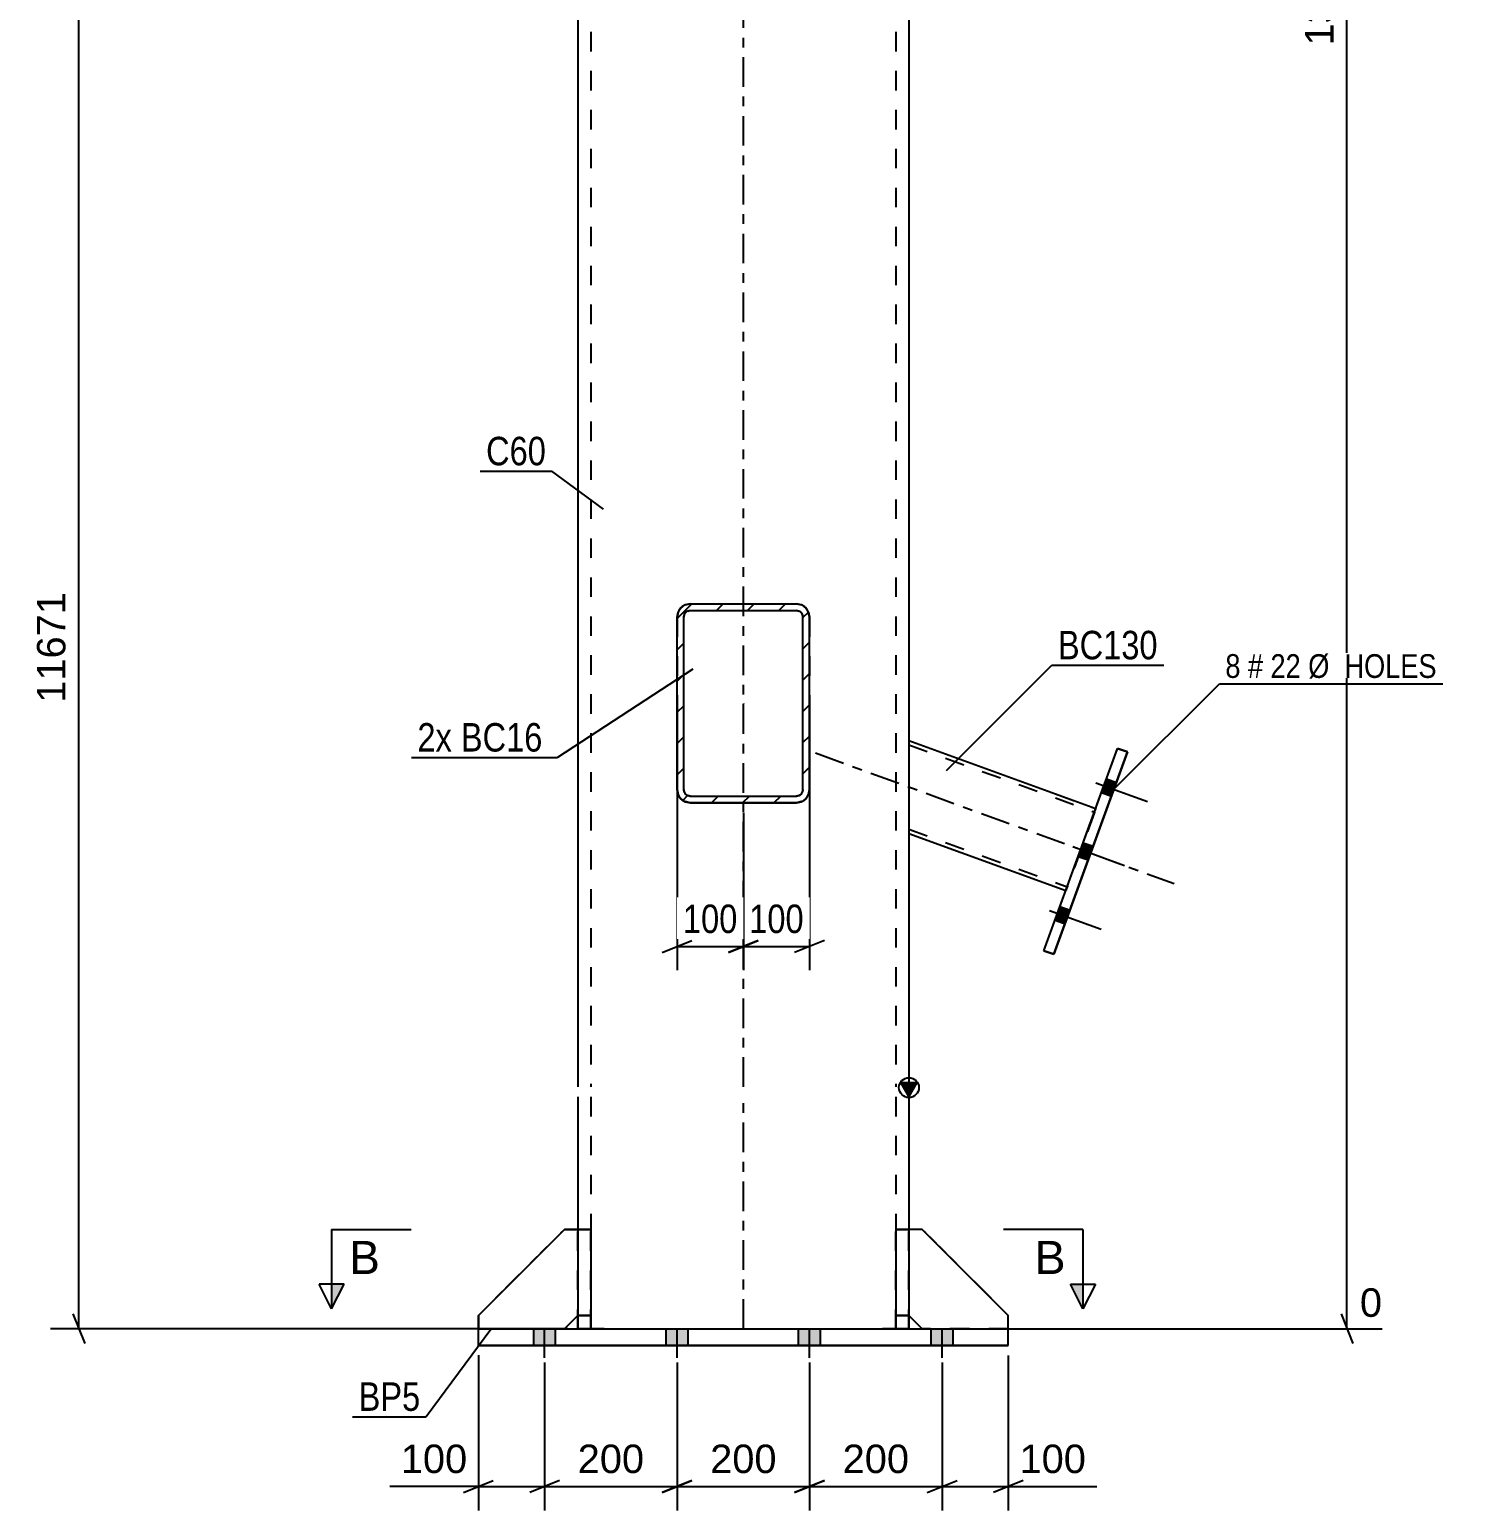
# Model space of a CAD drawing. Header units: millimetres. Extents: x 0 to 2086, y 0 to 594.
# Drawn here: x 332.7 to 478.3, y 199.4 to 348.4 of the extents above; entities that cross this region are included whole.
import ezdxf

# ---------------------------------------------------------------- set-up
doc = ezdxf.new("R2010")
doc.units = ezdxf.units.MM
doc.linetypes.add('DXK_LINE_DOT2', pattern=[3.9198, 1.9599, -1.9599])
doc.linetypes.add('DXK_LINE_DOT3', pattern=[5.9187, 2.979, -0.9799, 0.9799, -0.9799])
doc.styles.add('Arial', font='arial.ttf', dxfattribs={"height": 0.2})
doc.styles.add('Arial Narrow', font='ARIALN.TTF', dxfattribs={"height": 0.2})

# ---------------------------------------------------------------- blocks, each defined once
blk = doc.blocks.new('Part-284858482-16650 - 3286')
at = {"color": 7, "linetype": 'DXK_LINE_DOT3'}
blk.add_line((411.78, 275.65), (447.86, 262.51), dxfattribs=at)
at = {"color": 2, "linetype": 'Continuous'}
for p, q in [((421.17, 276.91), (439.97, 270.07)), ((421.17, 267.54), (436.96, 261.8)), ((421.17, 267.54), (436.96, 261.8))]:
    blk.add_line(p, q, dxfattribs=at)
at = {"color": 7, "linetype": 'DXK_LINE_DOT2'}
for p, q in [((421.17, 276.91), (421.17, 267.54)), ((421.17, 276.91), (439.97, 270.07)), ((421.17, 276.48), (439.83, 269.69)), ((421.17, 276.48), (439.83, 269.69)), ((439.83, 269.69), (437.1, 262.2)), ((439.79, 269.58), (439.82, 269.66)), ((439.82, 269.66), (439.79, 269.58)), ((439.89, 269.85), (439.8, 269.6)), ((439.82, 269.66), (439.83, 269.69)), ((439.83, 269.69), (439.82, 269.66)), ((439.83, 269.69), (439.89, 269.85)), ((439.83, 269.69), (439.83, 269.69)), ((439.95, 270.01), (439.89, 269.85)), ((439.89, 269.85), (439.95, 270.01)), ((439.97, 270.07), (439.95, 270.01)), ((439.95, 270.01), (439.97, 270.07)), ((439.97, 270.07), (439.97, 270.07)), ((439.8, 269.6), (437.13, 262.26)), ((439.79, 269.58), (437.13, 262.28)), ((439.79, 269.58), (437.18, 262.41)), ((421.17, 267.97), (437.09, 262.17)), ((421.17, 267.97), (437.09, 262.17)), ((437.13, 262.26), (437.04, 262.02)), ((437.04, 262.02), (437.1, 262.2)), ((437.1, 262.2), (437.09, 262.17)), ((437.09, 262.17), (437.1, 262.2)), ((437.13, 262.28), (437.1, 262.2)), ((437.1, 262.2), (437.13, 262.28)), ((437.13, 262.28), (437.18, 262.41)), ((436.98, 261.86), (436.96, 261.8)), ((436.96, 261.8), (436.98, 261.85)), ((436.96, 261.8), (436.96, 261.8)), ((436.96, 261.8), (436.96, 261.8)), ((437.04, 262.02), (436.98, 261.86)), ((436.98, 261.85), (437.04, 262.02)), ((437.09, 262.17), (437.09, 262.17))]:
    blk.add_line(p, q, dxfattribs=at)
blk = doc.blocks.new('Part-284858482-3355 - 3286')
at = {"color": 7, "linetype": 'DXK_LINE_DOT2'}
for p, q in [((387.84, 217.71), (387.84, 227.71)), ((389.17, 227.71), (387.84, 227.71)), ((387.84, 227.71), (389.17, 227.71)), ((389.17, 217.71), (389.17, 227.71)), ((387.84, 219.05), (389.17, 219.05)), ((389.17, 219.04), (387.84, 219.04)), ((387.84, 217.71), (387.84, 217.71)), ((387.84, 217.71), (389.17, 217.71)), ((387.84, 217.71), (389.17, 217.71)), ((389.17, 217.71), (389.17, 217.71))]:
    blk.add_line(p, q, dxfattribs=at)
blk = doc.blocks.new('Part-284858482-3472 - 3286')
at = {"linetype": 'Continuous'}
h = blk.add_hatch(dxfattribs=at)
h.set_pattern_fill('', scale=0.7, style=0, pattern_type=0)
h.set_pattern_definition([(45, (411.0704, 289.8233), (-1.57154, 1.57154), [])])
h.paths.add_polyline_path([(411.17, 289.31), (411.07, 289.82), (410.78, 290.26), (410.35, 290.54), (409.84, 290.65), (399.17, 290.65), (398.66, 290.54), (398.23, 290.26), (397.94, 289.82), (397.84, 289.31), (397.84, 271.98), (397.94, 271.47), (398.23, 271.04), (398.66, 270.75), (399.17, 270.65), (409.84, 270.65), (410.35, 270.75), (410.78, 271.04), (411.07, 271.47), (411.17, 271.98)])
h.paths.add_polyline_path([(410.45, 271.72), (410.31, 271.51), (410.09, 271.36), (409.84, 271.31), (399.17, 271.31), (398.92, 271.36), (398.7, 271.51), (398.56, 271.72), (398.51, 271.98), (398.51, 289.31), (398.56, 289.57), (398.7, 289.78), (398.92, 289.93), (399.17, 289.98), (409.84, 289.98), (410.09, 289.93), (410.31, 289.78), (410.45, 289.57), (410.51, 289.31), (410.51, 271.98)])
at = {"color": 2, "linetype": 'Continuous'}
for p, q in [((399.17, 290.65), (398.66, 290.54)), ((399.17, 290.65), (409.84, 290.65)), ((410.35, 290.54), (409.84, 290.65)), ((397.94, 289.82), (397.84, 289.31)), ((397.84, 271.98), (397.84, 289.31)), ((398.51, 289.31), (398.56, 289.57)), ((398.51, 271.98), (398.51, 289.31)), ((399.17, 289.98), (398.92, 289.93)), ((398.92, 289.93), (399.17, 289.98)), ((399.17, 289.98), (399.17, 289.98)), ((399.17, 289.98), (409.84, 289.98)), ((399.17, 289.98), (409.84, 289.98)), ((409.84, 289.98), (409.84, 289.98)), ((410.09, 289.93), (409.84, 289.98)), ((409.84, 289.98), (410.09, 289.93)), ((410.45, 289.57), (410.51, 289.31)), ((410.51, 271.98), (410.51, 289.31)), ((411.17, 289.31), (411.07, 289.82)), ((411.17, 271.98), (411.17, 289.31)), ((397.84, 271.98), (397.94, 271.47)), ((398.56, 271.72), (398.51, 271.98)), ((399.17, 271.31), (398.92, 271.36)), ((399.17, 271.31), (409.84, 271.31)), ((410.09, 271.36), (409.84, 271.31)), ((410.51, 271.98), (410.45, 271.72)), ((411.07, 271.47), (411.17, 271.98)), ((399.17, 270.64), (398.66, 270.75)), ((398.66, 270.75), (399.17, 270.65)), ((399.17, 270.64), (399.17, 270.65)), ((399.17, 270.65), (409.84, 270.65)), ((399.17, 270.64), (409.84, 270.64)), ((410.35, 270.75), (409.84, 270.64)), ((409.84, 270.65), (410.35, 270.75)), ((409.84, 270.64), (409.84, 270.65))]:
    blk.add_line(p, q, dxfattribs=at)
at = {"color": 7, "linetype": 'DXK_LINE_DOT2'}
for p, q in [((398.66, 290.54), (399.17, 290.64)), ((399.17, 290.64), (399.17, 290.65)), ((399.17, 290.64), (409.84, 290.64)), ((409.84, 290.64), (409.84, 290.65)), ((409.84, 290.64), (410.35, 290.54)), ((397.84, 289.31), (397.94, 289.82)), ((397.84, 289.31), (397.84, 289.31)), ((397.84, 289.31), (397.84, 271.98)), ((398.56, 289.57), (398.51, 289.31)), ((398.51, 289.31), (398.51, 289.31)), ((398.51, 271.98), (398.51, 289.31)), ((398.56, 289.57), (398.56, 289.57)), ((410.45, 289.57), (410.45, 289.57)), ((410.51, 289.31), (410.45, 289.57)), ((410.51, 289.31), (410.51, 289.31)), ((410.51, 271.98), (410.51, 289.31)), ((411.07, 289.82), (411.17, 289.31)), ((411.17, 289.31), (411.17, 271.98)), ((397.94, 271.47), (397.84, 271.98)), ((397.94, 271.47), (397.94, 271.47)), ((398.51, 271.98), (398.51, 271.98)), ((398.51, 271.98), (398.56, 271.72)), ((398.92, 271.36), (399.17, 271.31)), ((399.17, 271.31), (399.17, 271.31)), ((399.17, 271.31), (409.84, 271.31)), ((409.84, 271.31), (410.09, 271.36)), ((409.84, 271.31), (409.84, 271.31)), ((410.45, 271.72), (410.51, 271.98)), ((410.51, 271.98), (410.51, 271.98)), ((411.17, 271.98), (411.07, 271.47)), ((411.07, 271.47), (411.07, 271.47))]:
    blk.add_line(p, q, dxfattribs=at)
at = {"color": 7, "linetype": 'DXK_LINE_DOT3'}
blk.add_line((404.51, 280.65), (404.51, 280.64), dxfattribs=at)
at = {"color": 7, "linetype": 'DXK_LINE_DOT2'}
for centre, radius, start, end in [((399.17, 289.31), 1.33, 112.5, 157.5), ((409.84, 289.31), 1.33, 22.5, 67.5), ((399.17, 271.98), 0.667, 202.5, 247.5), ((409.84, 271.98), 0.667, 292.5, 337.5)]:
    blk.add_arc(centre, radius, start, end, dxfattribs=at)
at = {"color": 2, "linetype": 'Continuous'}
for centre, radius, start, end in [((399.17, 289.31), 1.33, 112.5, 157.5), ((409.84, 289.31), 1.33, 22.5, 67.5), ((399.17, 289.31), 0.667, 112.5, 157.5), ((399.17, 289.31), 0.667, 112.5, 157.5), ((409.84, 289.31), 0.667, 22.5, 67.5), ((409.84, 289.31), 0.667, 22.5, 67.5), ((399.17, 271.98), 1.33, 202.5, 247.5), ((399.17, 271.98), 1.33, 202.5, 247.5), ((399.17, 271.98), 0.667, 202.5, 247.5), ((409.84, 271.98), 0.667, 292.5, 337.5), ((409.84, 271.98), 1.33, 292.5, 337.5), ((409.84, 271.98), 1.33, 292.5, 337.5)]:
    blk.add_arc(centre, radius, start, end, dxfattribs=at)
blk = doc.blocks.new('Part-284858482-3354 - 3286')
at = {"color": 2, "linetype": 'Continuous'}
for p, q in [((377.84, 216.04), (377.84, 217.72)), ((377.84, 217.72), (431.17, 217.72)), ((431.17, 216.04), (431.17, 217.72)), ((377.84, 216.05), (377.84, 216.04)), ((431.17, 216.05), (377.84, 216.05)), ((377.84, 216.04), (431.17, 216.04)), ((431.17, 216.05), (431.17, 216.04))]:
    blk.add_line(p, q, dxfattribs=at)
at = {"color": 7, "linetype": 'DXK_LINE_DOT2'}
blk.add_line((377.84, 217.71), (431.17, 217.71), dxfattribs=at)
blk = doc.blocks.new('Part-284858482-3356 - 3286')
at = {"color": 2, "linetype": 'Continuous'}
for p, q in [((386.51, 227.72), (377.84, 219.05)), ((386.51, 227.72), (386.51, 227.72)), ((387.84, 227.72), (386.51, 227.72)), ((377.84, 219.05), (377.84, 219.05)), ((377.84, 219.05), (377.84, 217.72)), ((386.51, 217.72), (387.84, 219.05))]:
    blk.add_line(p, q, dxfattribs=at)
at = {"color": 7, "linetype": 'DXK_LINE_DOT2'}
for p, q in [((377.84, 219.05), (386.51, 227.72)), ((386.51, 227.72), (387.84, 227.72)), ((387.84, 227.72), (387.84, 219.05)), ((387.84, 219.05), (386.51, 217.72)), ((386.51, 217.72), (377.84, 217.72)), ((377.84, 217.72), (386.51, 217.72)), ((377.84, 217.72), (377.84, 217.72)), ((386.51, 217.72), (386.51, 217.72)), ((386.51, 217.72), (386.51, 217.72))]:
    blk.add_line(p, q, dxfattribs=at)
blk = doc.blocks.new('Part-284858482-3357 - 3286')
at = {"color": 7, "linetype": 'DXK_LINE_DOT2'}
for p, q in [((419.84, 217.71), (419.84, 227.71)), ((421.17, 227.71), (419.84, 227.71)), ((421.17, 227.71), (419.84, 227.71)), ((421.17, 217.71), (421.17, 227.71)), ((421.17, 219.05), (419.84, 219.05)), ((421.17, 219.04), (419.84, 219.04)), ((419.84, 217.71), (419.84, 217.71)), ((419.84, 217.71), (421.17, 217.71)), ((419.84, 217.71), (421.17, 217.71)), ((421.17, 217.71), (421.17, 217.71))]:
    blk.add_line(p, q, dxfattribs=at)
blk = doc.blocks.new('Part-284858482-3358 - 3286')
at = {"color": 2, "linetype": 'Continuous'}
for p, q in [((422.51, 227.72), (421.17, 227.72)), ((431.17, 219.05), (422.51, 227.72)), ((422.51, 227.72), (422.51, 227.72)), ((422.5, 217.72), (421.17, 219.05)), ((431.17, 217.72), (431.17, 219.05))]:
    blk.add_line(p, q, dxfattribs=at)
at = {"color": 7, "linetype": 'DXK_LINE_DOT2'}
for p, q in [((421.17, 227.72), (421.17, 219.05)), ((422.51, 227.72), (421.17, 227.72)), ((422.51, 227.72), (431.17, 219.05)), ((422.51, 217.72), (421.17, 219.05)), ((422.51, 217.72), (422.5, 217.72)), ((422.51, 217.72), (431.17, 217.72)), ((422.51, 217.72), (422.51, 217.72)), ((431.17, 217.72), (422.51, 217.72)), ((431.17, 217.72), (431.17, 217.72)), ((431.17, 217.72), (431.17, 217.72)), ((431.17, 217.72), (431.17, 217.72))]:
    blk.add_line(p, q, dxfattribs=at)
blk = doc.blocks.new('Part-284858482-3359 - 3286')
at = {"color": 2, "linetype": 'Continuous'}
for p, q in [((387.84, 227.72), (387.84, 227.72)), ((389.17, 227.72), (387.84, 227.72)), ((387.84, 227.72), (387.84, 217.72)), ((389.17, 227.72), (389.17, 227.72)), ((389.17, 227.72), (389.17, 217.72)), ((389.17, 219.05), (387.84, 219.05)), ((387.84, 217.72), (389.17, 217.72))]:
    blk.add_line(p, q, dxfattribs=at)
at = {"color": 7, "linetype": 'DXK_LINE_DOT2'}
for p, q in [((387.84, 227.72), (389.17, 227.72)), ((387.84, 219.05), (389.17, 219.05)), ((387.84, 219.05), (387.84, 217.72)), ((389.17, 219.05), (389.17, 217.72)), ((389.17, 217.72), (387.84, 217.72)), ((387.84, 217.72), (387.84, 217.72)), ((389.17, 217.72), (389.17, 217.72))]:
    blk.add_line(p, q, dxfattribs=at)
blk = doc.blocks.new('Part-284858482-3360 - 3286')
at = {"color": 7, "linetype": 'DXK_LINE_DOT2'}
for p, q in [((377.84, 219.05), (386.51, 227.71)), ((386.51, 227.71), (377.84, 219.05)), ((386.51, 227.71), (387.84, 227.71)), ((386.51, 227.71), (386.51, 227.71)), ((387.84, 227.71), (386.51, 227.71)), ((387.84, 227.71), (387.84, 219.05)), ((377.84, 217.71), (377.84, 219.05)), ((387.84, 219.05), (386.51, 217.71)), ((386.51, 217.71), (377.84, 217.71)), ((377.84, 217.71), (386.51, 217.71)), ((386.51, 217.71), (386.51, 217.72)), ((386.51, 217.71), (386.51, 217.71))]:
    blk.add_line(p, q, dxfattribs=at)
at = {"color": 2, "linetype": 'Continuous'}
blk.add_line((386.51, 217.72), (387.84, 219.05), dxfattribs=at)
blk = doc.blocks.new('Part-284858482-3403 - 3286')
at = {"linetype": 'Continuous'}
blk.add_hatch(color=2, dxfattribs=at).paths.add_polyline_path([(421.17, 241.08), (420.37, 242.48), (421.97, 242.48)])
at = {"color": 2, "linetype": 'Continuous'}
for p, q in [((387.84, 504.98), (387.84, 242.05)), ((387.84, 504.98), (388.04, 504.98)), ((388.04, 504.98), (388.17, 504.98)), ((389.29, 504.98), (389.48, 504.98)), ((389.48, 504.98), (390.51, 504.98)), ((390.51, 504.98), (418.51, 504.98)), ((418.51, 504.98), (419.53, 504.98)), ((419.72, 504.98), (419.53, 504.98)), ((420.97, 504.98), (420.84, 504.98)), ((420.97, 504.98), (421.17, 504.98)), ((421.17, 504.98), (421.17, 242.05)), ((421.17, 241.08), (420.37, 242.48)), ((420.37, 242.48), (421.97, 242.48)), ((421.97, 242.48), (421.17, 241.08)), ((387.84, 241.05), (387.84, 227.72)), ((421.17, 241.05), (421.17, 227.72))]:
    blk.add_line(p, q, dxfattribs=at)
at = {"color": 7, "linetype": 'DXK_LINE_DOT2'}
for p, q in [((388.04, 504.97), (387.84, 504.97)), ((388.62, 504.97), (388.04, 504.97)), ((388.17, 504.98), (388.62, 504.98)), ((388.62, 504.98), (389.29, 504.98)), ((389.48, 504.97), (388.62, 504.97)), ((389.17, 504.98), (389.17, 242.05)), ((389.27, 504.98), (389.17, 504.98)), ((389.17, 504.97), (389.27, 504.97)), ((389.56, 504.98), (389.27, 504.98)), ((389.27, 504.97), (389.56, 504.97)), ((390.51, 504.97), (389.48, 504.97)), ((390, 504.98), (389.56, 504.98)), ((389.56, 504.97), (390, 504.97)), ((390.51, 504.98), (390, 504.98)), ((390, 504.97), (390.51, 504.97)), ((390.51, 504.98), (418.51, 504.98)), ((390.51, 504.97), (418.51, 504.97)), ((390.51, 504.97), (418.51, 504.97)), ((419.02, 504.98), (418.51, 504.98)), ((418.51, 504.97), (419.02, 504.97)), ((419.53, 504.97), (418.51, 504.97)), ((419.45, 504.98), (419.02, 504.98)), ((419.02, 504.97), (419.45, 504.97)), ((419.74, 504.98), (419.45, 504.98)), ((419.45, 504.97), (419.74, 504.97)), ((420.39, 504.97), (419.53, 504.97)), ((420.39, 504.98), (419.72, 504.98)), ((419.84, 504.98), (419.74, 504.98)), ((419.74, 504.97), (419.84, 504.97)), ((419.84, 504.98), (419.84, 242.05)), ((420.84, 504.98), (420.39, 504.98)), ((420.97, 504.97), (420.39, 504.97)), ((421.17, 504.97), (420.97, 504.97)), ((389.17, 241.05), (389.17, 217.71)), ((419.84, 241.05), (419.84, 217.71)), ((387.84, 227.72), (387.84, 217.71)), ((421.17, 227.72), (421.17, 217.71)), ((387.84, 217.71), (387.84, 217.72)), ((388.04, 217.72), (387.84, 217.72)), ((387.84, 217.71), (388.04, 217.71)), ((388.62, 217.72), (388.04, 217.72)), ((388.04, 217.71), (388.62, 217.71)), ((389.48, 217.72), (388.62, 217.72)), ((388.62, 217.71), (389.48, 217.71)), ((389.17, 217.71), (389.17, 217.72)), ((389.17, 217.72), (389.27, 217.72)), ((389.27, 217.71), (389.17, 217.71)), ((389.27, 217.72), (389.56, 217.72)), ((389.56, 217.71), (389.27, 217.71)), ((390.51, 217.72), (389.48, 217.72)), ((389.48, 217.71), (390.51, 217.71)), ((389.56, 217.72), (390, 217.72)), ((390, 217.71), (389.56, 217.71)), ((390, 217.72), (390.51, 217.72)), ((390.51, 217.71), (390, 217.71)), ((390.51, 217.72), (418.51, 217.72)), ((390.51, 217.72), (418.51, 217.72)), ((390.51, 217.71), (418.51, 217.71)), ((390.51, 217.71), (418.51, 217.71)), ((418.51, 217.72), (419.02, 217.72)), ((419.53, 217.72), (418.51, 217.72)), ((419.02, 217.71), (418.51, 217.71)), ((418.51, 217.71), (419.53, 217.71)), ((419.02, 217.72), (419.45, 217.72)), ((419.45, 217.71), (419.02, 217.71)), ((419.45, 217.72), (419.74, 217.72)), ((419.74, 217.71), (419.45, 217.71)), ((420.39, 217.72), (419.53, 217.72)), ((419.53, 217.71), (420.39, 217.71)), ((419.74, 217.72), (419.84, 217.72)), ((419.84, 217.71), (419.74, 217.71)), ((419.84, 217.71), (419.84, 217.72)), ((420.97, 217.72), (420.39, 217.72)), ((420.39, 217.71), (420.97, 217.71)), ((421.17, 217.72), (420.97, 217.72)), ((420.97, 217.71), (421.17, 217.71)), ((421.17, 217.71), (421.17, 217.72))]:
    blk.add_line(p, q, dxfattribs=at)
at = {"color": 7, "linetype": 'DXK_LINE_DOT3'}
for p, q in [((404.51, 242.05), (404.51, 504.97)), ((404.51, 217.72), (404.51, 241.05))]:
    blk.add_line(p, q, dxfattribs=at)
at = {"color": 2, "linetype": 'Continuous'}
blk.add_circle((421.17, 241.98), 1, dxfattribs=at)
blk = doc.blocks.new('Bolt-284858482-3410 - 3286')
at = {"linetype": 'Continuous'}
for points in [[(383.41, 216.05), (385.61, 216.05), (385.61, 217.72), (383.41, 217.72)], [(383.41, 216.05), (385.61, 216.05), (385.61, 217.72), (383.41, 217.72)], [(383.41, 216.05), (385.61, 216.05), (385.61, 217.71), (383.41, 217.71)], [(383.41, 216.05), (385.61, 216.05), (385.61, 217.71), (383.41, 217.71)], [(396.74, 216.05), (398.94, 216.05), (398.94, 217.72), (396.74, 217.72)], [(396.74, 216.05), (398.94, 216.05), (398.94, 217.71), (396.74, 217.71)], [(410.07, 216.05), (412.27, 216.05), (412.27, 217.72), (410.07, 217.72)], [(410.07, 216.05), (412.27, 216.05), (412.27, 217.71), (410.07, 217.71)], [(423.41, 216.05), (425.61, 216.05), (425.61, 217.72), (423.41, 217.72)], [(423.41, 216.05), (425.61, 216.05), (425.61, 217.72), (423.41, 217.72)], [(423.41, 216.05), (425.61, 216.05), (425.61, 217.71), (423.41, 217.71)], [(423.41, 216.05), (425.61, 216.05), (425.61, 217.71), (423.41, 217.71)]]:
    blk.add_hatch(color=1, dxfattribs=at).paths.add_polyline_path(points)
at = {"color": 1, "linetype": 'Continuous'}
for p, q in [((383.41, 216.05), (383.41, 217.72)), ((383.41, 216.05), (383.41, 217.72)), ((383.41, 216.05), (383.41, 217.71)), ((383.41, 216.05), (383.41, 217.71)), ((384.51, 214.78), (384.51, 217.72)), ((384.51, 214.79), (384.51, 217.72)), ((384.51, 214.78), (384.51, 217.71)), ((384.51, 214.78), (384.51, 217.71)), ((385.61, 216.05), (385.61, 217.72)), ((385.61, 216.05), (385.61, 217.72)), ((385.61, 216.05), (385.61, 217.71)), ((385.61, 216.05), (385.61, 217.71)), ((396.74, 216.05), (396.74, 217.72)), ((396.74, 216.05), (396.74, 217.71)), ((397.84, 214.79), (397.84, 217.72)), ((397.84, 214.78), (397.84, 217.71)), ((398.94, 216.05), (398.94, 217.72)), ((398.94, 216.05), (398.94, 217.71)), ((410.07, 216.05), (410.07, 217.72)), ((410.07, 216.05), (410.07, 217.71)), ((411.17, 214.79), (411.17, 217.72)), ((411.17, 214.78), (411.17, 217.71)), ((412.27, 216.05), (412.27, 217.72)), ((412.27, 216.05), (412.27, 217.71)), ((423.41, 216.05), (423.41, 217.72)), ((423.41, 216.05), (423.41, 217.72)), ((423.41, 216.05), (423.41, 217.71)), ((423.41, 216.05), (423.41, 217.71)), ((424.51, 214.78), (424.51, 217.72)), ((424.51, 214.79), (424.51, 217.72)), ((424.51, 214.78), (424.51, 217.71)), ((424.51, 214.78), (424.51, 217.71)), ((425.61, 216.05), (425.61, 217.72)), ((425.61, 216.05), (425.61, 217.72)), ((425.61, 216.05), (425.61, 217.71)), ((425.61, 216.05), (425.61, 217.71))]:
    blk.add_line(p, q, dxfattribs=at)
blk = doc.blocks.new('Bolt-284858482-16652 - 3286')
at = {"linetype": 'Continuous'}
for points in [[(441.55, 271.3), (442.05, 272.68), (441.05, 273.04), (440.55, 271.67)], [(441.55, 271.3), (442.05, 272.68), (441.05, 273.04), (440.55, 271.66)], [(441.55, 271.3), (442.05, 272.68), (441.05, 273.04), (440.55, 271.66)], [(439.21, 264.88), (439.71, 266.26), (438.71, 266.62), (438.21, 265.24)], [(439.21, 264.88), (439.71, 266.26), (438.71, 266.62), (438.21, 265.24)], [(436.88, 258.46), (437.38, 259.84), (436.37, 260.2), (435.87, 258.82)], [(436.88, 258.46), (437.38, 259.84), (436.37, 260.2), (435.87, 258.82)], [(436.88, 258.46), (437.38, 259.83), (436.37, 260.2), (435.87, 258.82)]]:
    blk.add_hatch(color=1, dxfattribs=at).paths.add_polyline_path(points)
at = {"color": 1, "linetype": 'Continuous'}
for p, q in [((439.98, 272.65), (445.18, 270.76)), ((439.98, 272.65), (445.18, 270.76)), ((439.98, 272.65), (445.18, 270.76)), ((441.05, 273.04), (442.05, 272.68)), ((441.05, 273.04), (442.05, 272.68)), ((441.05, 273.04), (442.05, 272.68)), ((440.55, 271.67), (441.55, 271.3)), ((440.55, 271.66), (441.55, 271.3)), ((440.55, 271.66), (441.55, 271.3)), ((437.65, 266.23), (442.85, 264.34)), ((437.65, 266.23), (442.85, 264.33)), ((438.21, 265.24), (439.21, 264.88)), ((438.21, 265.24), (439.21, 264.88)), ((438.71, 266.62), (439.71, 266.26)), ((438.71, 266.62), (439.71, 266.26)), ((435.31, 259.81), (440.51, 257.92)), ((435.31, 259.81), (440.51, 257.91)), ((435.31, 259.81), (440.51, 257.91)), ((436.37, 260.2), (437.38, 259.84)), ((436.37, 260.2), (437.38, 259.84)), ((436.37, 260.2), (437.38, 259.83)), ((435.87, 258.82), (436.88, 258.46)), ((435.87, 258.82), (436.88, 258.46)), ((435.87, 258.82), (436.88, 258.46))]:
    blk.add_line(p, q, dxfattribs=at)
blk = doc.blocks.new('Part-284858482-16651 - 3286')
at = {"color": 2, "linetype": 'Continuous'}
for p, q in [((434.76, 255.75), (442.17, 276.11)), ((443.17, 275.75), (435.76, 255.39)), ((435.76, 255.39), (443.17, 275.75)), ((443.17, 275.75), (442.17, 276.11)), ((443.17, 275.75), (443.17, 275.75)), ((443.17, 275.75), (443.17, 275.75)), ((435.76, 255.39), (434.76, 255.75)), ((434.76, 255.75), (434.76, 255.75)), ((434.76, 255.75), (434.76, 255.75)), ((434.76, 255.75), (435.76, 255.39)), ((435.76, 255.39), (435.76, 255.39))]:
    blk.add_line(p, q, dxfattribs=at)
at = {"color": 7, "linetype": 'DXK_LINE_DOT2'}
for p, q in [((434.76, 255.75), (442.17, 276.11)), ((442.17, 276.11), (443.17, 275.75)), ((442.17, 276.11), (442.17, 276.11))]:
    blk.add_line(p, q, dxfattribs=at)
blk = doc.blocks.new('Part-284858482-3431 - 3286')
at = {"color": 2, "linetype": 'Continuous'}
for p, q in [((419.84, 227.72), (419.84, 227.72)), ((421.17, 227.72), (419.84, 227.72)), ((419.84, 227.72), (419.84, 217.72)), ((421.17, 227.72), (421.17, 227.72)), ((421.17, 227.72), (421.17, 217.72)), ((421.17, 219.05), (419.84, 219.05)), ((419.84, 217.72), (421.17, 217.72))]:
    blk.add_line(p, q, dxfattribs=at)
at = {"color": 7, "linetype": 'DXK_LINE_DOT2'}
for p, q in [((419.84, 227.72), (421.17, 227.72)), ((419.84, 219.05), (421.17, 219.05)), ((419.84, 219.05), (419.84, 217.72)), ((421.17, 219.05), (421.17, 217.72)), ((421.17, 217.72), (419.84, 217.72)), ((419.84, 217.72), (419.84, 217.72)), ((421.17, 217.72), (421.17, 217.72))]:
    blk.add_line(p, q, dxfattribs=at)
blk = doc.blocks.new('Part-284858482-3432 - 3286')
at = {"color": 7, "linetype": 'DXK_LINE_DOT2'}
for p, q in [((422.51, 227.71), (421.17, 227.71)), ((421.17, 227.71), (421.17, 219.05)), ((422.51, 227.71), (421.17, 227.71)), ((431.17, 219.05), (422.51, 227.71)), ((422.51, 227.71), (422.51, 227.71)), ((422.51, 227.71), (431.17, 219.05)), ((422.51, 217.71), (421.17, 219.05)), ((431.17, 217.71), (431.17, 219.05)), ((422.51, 217.71), (422.5, 217.72)), ((422.51, 217.71), (431.17, 217.71)), ((422.51, 217.71), (422.51, 217.71)), ((422.51, 217.71), (431.17, 217.71)), ((431.17, 217.71), (431.17, 217.72))]:
    blk.add_line(p, q, dxfattribs=at)
at = {"color": 2, "linetype": 'Continuous'}
blk.add_line((422.5, 217.72), (421.17, 219.05), dxfattribs=at)
blk = doc.blocks.new('Part-284858482-3447 - 3286')
at = {"color": 7, "linetype": 'DXK_LINE_DOT2'}
for p, q in [((399.17, 290.64), (398.66, 290.54)), ((399.17, 290.64), (409.84, 290.64)), ((399.17, 290.64), (399.17, 290.64)), ((409.84, 290.64), (409.84, 290.64)), ((410.35, 290.54), (409.84, 290.64)), ((397.94, 289.82), (397.84, 289.3)), ((397.84, 289.3), (397.84, 271.97)), ((398.51, 289.3), (398.56, 289.56)), ((398.51, 289.3), (398.51, 289.3)), ((398.51, 271.97), (398.51, 289.3)), ((398.56, 289.56), (398.56, 289.56)), ((398.92, 289.92), (399.17, 289.97)), ((399.17, 289.97), (399.17, 289.97)), ((399.17, 289.97), (409.84, 289.97)), ((409.84, 289.97), (409.84, 289.97)), ((409.84, 289.97), (410.09, 289.92)), ((410.45, 289.56), (410.45, 289.56)), ((410.45, 289.56), (410.51, 289.3)), ((410.51, 289.3), (410.51, 289.3)), ((410.51, 271.97), (410.51, 289.3)), ((411.17, 289.3), (411.07, 289.82)), ((411.17, 289.3), (411.17, 271.97)), ((397.84, 271.97), (397.94, 271.46)), ((397.94, 271.46), (397.94, 271.46)), ((398.51, 271.97), (398.51, 271.97)), ((398.56, 271.72), (398.51, 271.97)), ((399.17, 271.3), (398.92, 271.36)), ((399.17, 271.3), (399.17, 271.3)), ((399.17, 271.3), (409.84, 271.3)), ((410.09, 271.36), (409.84, 271.3)), ((409.84, 271.3), (409.84, 271.3)), ((410.51, 271.97), (410.45, 271.72)), ((410.51, 271.97), (410.51, 271.97)), ((411.07, 271.46), (411.17, 271.97)), ((411.07, 271.46), (411.07, 271.46)), ((398.66, 270.74), (399.17, 270.64)), ((399.17, 270.64), (409.84, 270.64)), ((399.17, 270.64), (399.17, 270.64)), ((409.84, 270.64), (410.35, 270.74)), ((409.84, 270.64), (409.84, 270.64))]:
    blk.add_line(p, q, dxfattribs=at)
at = {"color": 7, "linetype": 'DXK_LINE_DOT3'}
blk.add_line((404.51, 280.64), (404.51, 280.64), dxfattribs=at)
at = {"color": 7, "linetype": 'DXK_LINE_DOT2'}
for centre, radius, start, end in [((399.17, 289.3), 1.33, 112.5, 157.5), ((409.84, 289.3), 1.33, 22.5, 67.5), ((399.17, 289.3), 0.667, 112.5, 157.5), ((409.84, 289.3), 0.667, 22.5, 67.5), ((399.17, 271.97), 1.33, 202.5, 247.5), ((399.17, 271.97), 0.667, 202.5, 247.5), ((409.84, 271.97), 0.667, 292.5, 337.5), ((409.84, 271.97), 1.33, 292.5, 337.5)]:
    blk.add_arc(centre, radius, start, end, dxfattribs=at)
blk = doc.blocks.new('StraightDimension-284858482-8969 - 3286')
at = {"color": 7, "linetype": 'Continuous'}
for p, q in [((384.51, 214.32), (384.51, 199.45)), ((397.84, 214.32), (397.84, 199.45)), ((386.01, 202.45), (383.01, 201.25)), ((384.51, 201.85), (397.84, 201.85)), ((396.34, 201.25), (399.34, 202.45))]:
    blk.add_line(p, q, dxfattribs=at)
at = {"color": 0}
blk.add_wipeout([(395.11, 202.6), (395.11, 206.8), (387.24, 206.8), (387.24, 202.6)], dxfattribs=at)
at = {"color": 3, "style": 'Arial'}
blk.add_text('200', height=2.865, dxfattribs=at).set_placement((387.84, 203.2))
blk = doc.blocks.new('StraightDimension-284858482-3769 - 3286')
at = {"color": 7, "linetype": 'Continuous'}
for p, q in [((411.17, 279.63), (411.17, 253.78)), ((404.51, 269.63), (404.51, 253.78)), ((403.01, 255.58), (406.01, 256.78)), ((412.67, 256.78), (409.67, 255.58)), ((404.51, 256.18), (411.17, 256.18))]:
    blk.add_line(p, q, dxfattribs=at)
at = {"color": 0}
blk.add_wipeout([(411.18, 256.93), (411.18, 261.13), (404.5, 261.13), (404.5, 256.93)], dxfattribs=at)
at = {"color": 3, "style": 'Arial Narrow'}
blk.add_text('100', height=2.863, dxfattribs=at).set_placement((405.1, 257.53))
blk = doc.blocks.new('StraightDimension-284858482-3777 - 3286')
at = {"color": 7, "linetype": 'Continuous'}
for p, q in [((397.84, 279.63), (397.84, 253.78)), ((404.51, 269.63), (404.51, 253.78)), ((396.34, 255.58), (399.34, 256.78)), ((406.01, 256.78), (403.01, 255.58)), ((397.84, 256.18), (404.51, 256.18))]:
    blk.add_line(p, q, dxfattribs=at)
at = {"color": 0}
blk.add_wipeout([(404.51, 256.93), (404.51, 261.13), (397.83, 261.13), (397.83, 256.93)], dxfattribs=at)
at = {"color": 3, "style": 'Arial Narrow'}
blk.add_text('100', height=2.863, dxfattribs=at).set_placement((398.43, 257.53))
blk = doc.blocks.new('StraightDimension-284858482-8966 - 3286')
at = {"color": 7, "linetype": 'Continuous'}
for p, q in [((431.17, 215.04), (431.17, 199.45)), ((424.51, 214.32), (424.51, 199.45)), ((423.01, 201.25), (426.01, 202.45)), ((424.51, 201.85), (431.17, 201.85)), ((432.67, 202.45), (429.67, 201.25)), ((431.17, 201.85), (440.09, 201.85)), ((431.17, 201.85), (440.09, 201.85))]:
    blk.add_line(p, q, dxfattribs=at)
at = {"color": 0}
blk.add_wipeout([(439.57, 202.6), (439.57, 206.8), (431.7, 206.8), (431.7, 202.6)], dxfattribs=at)
at = {"color": 3, "style": 'Arial'}
blk.add_text('100', height=2.865, dxfattribs=at).set_placement((432.3, 203.2))
blk = doc.blocks.new('StraightDimension-284858482-8967 - 3286')
at = {"color": 7, "linetype": 'Continuous'}
for p, q in [((411.17, 214.32), (411.17, 199.45)), ((424.51, 214.32), (424.51, 199.45)), ((412.67, 202.45), (409.67, 201.25)), ((411.17, 201.85), (424.51, 201.85)), ((423.01, 201.25), (426.01, 202.45))]:
    blk.add_line(p, q, dxfattribs=at)
at = {"color": 0}
blk.add_wipeout([(421.77, 202.6), (421.77, 206.8), (413.9, 206.8), (413.9, 202.6)], dxfattribs=at)
at = {"color": 3, "style": 'Arial'}
blk.add_text('200', height=2.865, dxfattribs=at).set_placement((414.5, 203.2))
blk = doc.blocks.new('StraightDimension-284858482-8968 - 3286')
at = {"color": 7, "linetype": 'Continuous'}
for p, q in [((397.84, 214.32), (397.84, 199.45)), ((411.17, 214.32), (411.17, 199.45)), ((399.34, 202.45), (396.34, 201.25)), ((397.84, 201.85), (411.17, 201.85)), ((409.67, 201.25), (412.67, 202.45))]:
    blk.add_line(p, q, dxfattribs=at)
at = {"color": 0}
blk.add_wipeout([(408.44, 202.6), (408.44, 206.8), (400.57, 206.8), (400.57, 202.6)], dxfattribs=at)
at = {"color": 3, "style": 'Arial'}
blk.add_text('200', height=2.865, dxfattribs=at).set_placement((401.17, 203.2))
blk = doc.blocks.new('StraightDimension-284858482-8970 - 3286')
at = {"color": 7, "linetype": 'Continuous'}
for p, q in [((377.84, 215.05), (377.84, 199.45)), ((384.51, 214.32), (384.51, 199.45)), ((377.84, 201.85), (368.92, 201.85)), ((377.84, 201.85), (368.92, 201.85)), ((376.34, 201.25), (379.34, 202.45)), ((377.84, 201.85), (384.51, 201.85)), ((386.01, 202.45), (383.01, 201.25))]:
    blk.add_line(p, q, dxfattribs=at)
at = {"color": 0}
blk.add_wipeout([(377.31, 202.6), (377.31, 206.8), (369.44, 206.8), (369.44, 202.6)], dxfattribs=at)
at = {"color": 3, "style": 'Arial'}
blk.add_text('100', height=2.865, dxfattribs=at).set_placement((370.04, 203.2))
blk = doc.blocks.new('StraightDimension-284858482-11659 - 3286')
at = {"color": 7, "linetype": 'Continuous'}
for p, q in [((465.85, 485.54), (464.65, 488.54)), ((435.55, 487.04), (477.67, 487.04)), ((465.25, 217.72), (465.25, 487.04)), ((464.65, 219.22), (465.85, 216.22)), ((422.17, 217.72), (468.78, 217.72))]:
    blk.add_line(p, q, dxfattribs=at)
at = {"color": 0}
blk.add_wipeout([(464.5, 358.54), (460.3, 358.54), (460.3, 346.22), (464.5, 346.22)], dxfattribs=at)
at = {"color": 3, "style": 'Arial'}
blk.add_text('13654', height=2.865, rotation=90.0002, dxfattribs=at).set_placement((463.9, 346.82))
at = {"color": 0, "linetype": 'Continuous'}
for points in [[(478.27, 487.64), (478.27, 491.84), (465.95, 491.84), (465.95, 487.64)], [(469.38, 218.32), (469.38, 222.52), (465.95, 222.52), (465.95, 218.32)]]:
    blk.add_wipeout(points, dxfattribs=at)
at = {"color": 3, "linetype": 'Continuous', "style": 'Arial'}
for s, height, p in [('13654', 2.865, (466.55, 488.24)), ('0', 2.87, (466.55, 218.92))]:
    blk.add_text(s, height=height, dxfattribs=at).set_placement(p)
blk = doc.blocks.new('StraightDimension-284858482-11711 - 3286')
at = {"color": 7, "linetype": 'Continuous'}
for p, q in [((338.24, 353.31), (337.04, 356.31)), ((386.84, 354.81), (334.79, 354.81)), ((337.64, 217.72), (337.64, 354.81)), ((337.04, 219.22), (338.24, 216.22)), ((386.84, 217.72), (334.79, 217.72))]:
    blk.add_line(p, q, dxfattribs=at)
at = {"color": 0}
blk.add_wipeout([(336.89, 292.42), (332.69, 292.42), (332.69, 280.1), (336.89, 280.1)], dxfattribs=at)
at = {"color": 3, "style": 'Arial'}
blk.add_text('11671', height=2.865, rotation=90.0002, dxfattribs=at).set_placement((336.29, 280.7))
blk = doc.blocks.new('Mark-284858482-3350 - 3286')
at = {"color": 0}
blk.add_wipeout([(372, 209.46), (372, 212.46), (365.79, 212.46), (365.79, 209.46)], dxfattribs=at)
blk.add_wipeout([(372, 209.46), (372, 212.46), (365.79, 212.46), (365.79, 209.46)], dxfattribs=at)
at = {"color": 30, "linetype": 'Continuous'}
for p in [(379.1, 217.66), (365.19, 208.86)]:
    blk.add_line(p, (372.6, 208.86), dxfattribs=at)
at = {"color": 3, "style": 'Arial Narrow'}
blk.add_text('BP5', height=2.863, dxfattribs=at).set_placement((365.79, 209.46))
blk = doc.blocks.new('Mark-284858482-16676 - 3286')
at = {"color": 0}
for points in [[(454.53, 283.2), (454.53, 285.7), (453.01, 285.7), (453.01, 283.2)], [(456.8, 283.2), (456.8, 285.7), (455.28, 285.7), (455.28, 283.2)], [(460.6, 283.2), (460.6, 285.7), (457.55, 285.7), (457.55, 283.2)], [(474.29, 283.2), (474.29, 285.7), (461.35, 285.7), (461.35, 283.2)]]:
    blk.add_wipeout(points, dxfattribs=at)
for points in [[(454.53, 283.2), (454.53, 285.7), (453.01, 285.7), (453.01, 283.2)], [(456.8, 283.2), (456.8, 285.7), (455.28, 285.7), (455.28, 283.2)], [(460.6, 283.2), (460.6, 285.7), (457.55, 285.7), (457.55, 283.2)], [(474.29, 283.2), (474.29, 285.7), (461.35, 285.7), (461.35, 283.2)]]:
    blk.add_wipeout(points, dxfattribs=at)
at = {"color": 7, "linetype": 'Continuous'}
for p, q in [((441.8, 271.99), (452.41, 282.6)), ((452.41, 282.6), (474.89, 282.6))]:
    blk.add_line(p, q, dxfattribs=at)
at = {"color": 96, "style": 'Arial Narrow'}
for s, height, p in [('8', 2.39, (453.01, 283.2)), ('#', 2.39, (455.28, 283.2)), ('22', 2.386, (457.55, 283.2)), ('Ø  HOLES', 2.386, (461.35, 283.2))]:
    blk.add_text(s, height=height, dxfattribs=at).set_placement(p)
blk = doc.blocks.new('Mark-284858482-3399 - 3286')
at = {"color": 0}
blk.add_wipeout([(384.65, 304.59), (384.65, 307.59), (378.62, 307.59), (378.62, 304.59)], dxfattribs=at)
blk.add_wipeout([(384.65, 304.59), (384.65, 307.59), (378.62, 307.59), (378.62, 304.59)], dxfattribs=at)
at = {"color": 30, "linetype": 'Continuous'}
for p in [(378.02, 303.99), (390.44, 300.16)]:
    blk.add_line(p, (385.25, 303.99), dxfattribs=at)
at = {"color": 3, "style": 'Arial Narrow'}
blk.add_text('C60', height=2.863, dxfattribs=at).set_placement((378.62, 304.59))
blk = doc.blocks.new('SectionMark-284858482-8961 - 3286')
at = {"linetype": 'Continuous'}
for points in [[(363.08, 222.22), (364.33, 222.22), (363.08, 219.72)], [(437.43, 222.22), (438.68, 222.22), (438.68, 219.72)]]:
    blk.add_hatch(color=6, dxfattribs=at).paths.add_polyline_path(points)
at = {"color": 6, "linetype": 'Continuous'}
for p, q in [((363.08, 227.72), (371.08, 227.72)), ((363.08, 227.72), (363.08, 219.72)), ((438.68, 227.72), (430.68, 227.72)), ((438.68, 227.72), (438.68, 219.72)), ((363.08, 219.72), (361.83, 222.22)), ((364.33, 222.22), (361.83, 222.22)), ((363.08, 219.72), (364.33, 222.22)), ((437.43, 222.22), (439.93, 222.22)), ((438.68, 219.72), (437.43, 222.22)), ((439.93, 222.22), (438.68, 219.72))]:
    blk.add_line(p, q, dxfattribs=at)
at = {"color": 0, "linetype": 'Continuous'}
for points in [[(367.94, 223.22), (367.94, 226.72), (364.83, 226.72), (364.83, 223.22)], [(436.93, 223.22), (436.93, 226.72), (433.82, 226.72), (433.82, 223.22)]]:
    blk.add_wipeout(points, dxfattribs=at)
at = {"color": 3, "linetype": 'Continuous', "style": 'Arial'}
for p in [(364.83, 223.22), (433.82, 223.22)]:
    blk.add_text('B', height=3.34, dxfattribs=at).set_placement(p)
blk = doc.blocks.new('Mark-284858482-16673 - 3286')
at = {"color": 0}
blk.add_wipeout([(446.21, 285.07), (446.21, 288.07), (436.16, 288.07), (436.16, 285.07)], dxfattribs=at)
blk.add_wipeout([(446.21, 285.07), (446.21, 288.07), (436.16, 288.07), (436.16, 285.07)], dxfattribs=at)
at = {"color": 30, "linetype": 'Continuous'}
for p, q in [((424.95, 273.87), (435.56, 284.47)), ((435.56, 284.47), (446.81, 284.47))]:
    blk.add_line(p, q, dxfattribs=at)
at = {"color": 3, "style": 'Arial Narrow'}
blk.add_text('BC130', height=2.863, dxfattribs=at).set_placement((436.16, 285.07))
blk = doc.blocks.new('MarkSet-284858482-16410 - 3286')
at = {"color": 30, "linetype": 'Continuous'}
blk.add_line((399.43, 284.09), (385.8, 275.19), dxfattribs=at)
at = {"color": 0}
for points in [[(375.18, 275.79), (375.18, 278.79), (371.71, 278.79), (371.71, 275.79)], [(384.3, 275.79), (384.3, 278.79), (376.08, 278.79), (376.08, 275.79)]]:
    blk.add_wipeout(points, dxfattribs=at)
for points in [[(375.18, 275.79), (375.18, 278.79), (371.71, 278.79), (371.71, 275.79)], [(384.3, 275.79), (384.3, 278.79), (376.08, 278.79), (376.08, 275.79)]]:
    blk.add_wipeout(points, dxfattribs=at)
at = {"color": 30, "linetype": 'Continuous'}
blk.add_line((371.11, 275.19), (385.8, 275.19), dxfattribs=at)
at = {"color": 3, "style": 'Arial Narrow'}
for s, p in [('2x', (371.71, 275.79)), ('BC16', (376.08, 275.79))]:
    blk.add_text(s, height=2.863, dxfattribs=at).set_placement(p)

msp = doc.modelspace()

# ---------------------------------------------------------------- block references
for name in ['Part-284858482-3403 - 3286', 'Part-284858482-3472 - 3286', 'Part-284858482-3447 - 3286', 'Part-284858482-16650 - 3286', 'Part-284858482-16651 - 3286', 'Bolt-284858482-16652 - 3286', 'Part-284858482-3356 - 3286', 'Part-284858482-3360 - 3286', 'Part-284858482-3359 - 3286', 'Part-284858482-3355 - 3286', 'Part-284858482-3431 - 3286', 'Part-284858482-3357 - 3286', 'Part-284858482-3358 - 3286', 'Part-284858482-3432 - 3286', 'Part-284858482-3354 - 3286', 'Bolt-284858482-3410 - 3286']:
    msp.add_blockref(name, (0, 0))

# ---------------------------------------------------------------- next in the draw order: block references
for name in ['StraightDimension-284858482-11659 - 3286', 'StraightDimension-284858482-11711 - 3286', 'StraightDimension-284858482-3769 - 3286', 'StraightDimension-284858482-8966 - 3286', 'StraightDimension-284858482-8969 - 3286']:
    msp.add_blockref(name, (0, 0))

# ---------------------------------------------------------------- next in the draw order: block references
for name in ['Mark-284858482-3399 - 3286', 'Mark-284858482-16676 - 3286', 'StraightDimension-284858482-3777 - 3286', 'SectionMark-284858482-8961 - 3286', 'StraightDimension-284858482-8970 - 3286', 'StraightDimension-284858482-8967 - 3286']:
    msp.add_blockref(name, (0, 0))

# ---------------------------------------------------------------- next in the draw order: block references
for name in ['Mark-284858482-16673 - 3286', 'MarkSet-284858482-16410 - 3286', 'Mark-284858482-3350 - 3286', 'StraightDimension-284858482-8968 - 3286']:
    msp.add_blockref(name, (0, 0))

doc.saveas('drawing.dxf')
